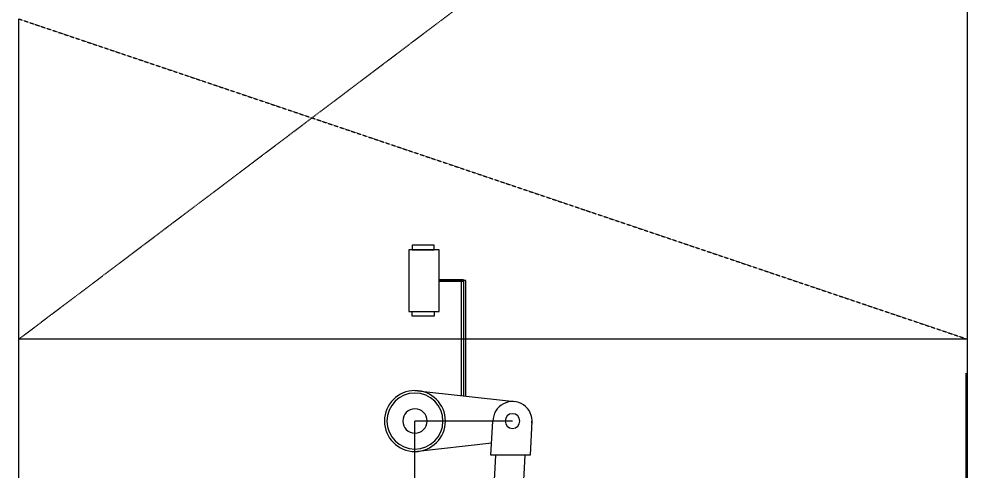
# Model space of a CAD drawing. Header units: inches. Extents: x 23291 to 181956, y 9161 to 51408.
# Drawn here: x 44886 to 49163, y 33317 to 35357 of the extents above; entities that cross this region are included whole.
import ezdxf

# ---------------------------------------------------------------- set-up
doc = ezdxf.new("R2010")
doc.units = ezdxf.units.IN
doc.header["$MEASUREMENT"] = 0
doc.linetypes.add('DASHEDX2', pattern=[1.5, 1, -0.5])
for name, color, linetype in [('bulkhead', 1, 'Continuous'), ('PDF9_Geometry', 7, 'Continuous'), ('PDF9_Solid Fills', 7, 'Continuous'), ('wl 2', 3, 'Continuous')]:
    doc.layers.add(name, color=color, linetype=linetype)
doc.layers.add('Deck', color=165, linetype='Continuous', lineweight=40)

# ---------------------------------------------------------------- blocks, each defined once
blk = doc.blocks.new('2')
at = {"layer": 'PDF9_Geometry', "lineweight": 25}
for p, q in [((28.8033, 33.7864), (28.6786, 33.7864)), ((28.6786, 33.7864), (28.6786, 33.5332)), ((28.7823, 33.8057), (28.6917, 33.8057)), ((28.6917, 33.8057), (28.6917, 33.7864)), ((28.6917, 33.7864), (28.7823, 33.7864)), ((28.7823, 33.7864), (28.7823, 33.8057)), ((28.8033, 33.5332), (28.8033, 33.7864)), ((28.9023, 33.6634), (28.8033, 33.6634)), ((28.9034, 33.6598), (28.8033, 33.6598)), ((28.9023, 33.6564), (28.8033, 33.6564)), ((28.8948, 33.1872), (28.8948, 33.6598)), ((28.9034, 33.1862), (28.9034, 33.6598)), ((28.9127, 33.6598), (28.9034, 33.6598)), ((28.9127, 33.1852), (28.9127, 33.6598)), ((28.6786, 33.5332), (28.8033, 33.5332)), ((28.6917, 33.5138), (28.6917, 33.5332)), ((28.6917, 33.5332), (28.7823, 33.5332)), ((28.7823, 33.5138), (28.6917, 33.5138)), ((28.7823, 33.5332), (28.7823, 33.5138)), ((28.7032, 33.2086), (29.1122, 33.1631)), ((29.1033, 33.0836), (28.7032, 33.0836)), ((29.0152, 32.9435), (29.0234, 33.0836)), ((29.1833, 33.0836), (29.1753, 32.9435)), ((29.1828, 33.0744), (29.1833, 33.0836)), ((28.7032, 32.9586), (29.0181, 32.9936)), ((28.9714, 31.8245), (29.0354, 32.9435)), ((29.0234, 32.9435), (29.0152, 32.9435)), ((29.0354, 32.9435), (29.0234, 32.9435)), ((29.1753, 32.9435), (29.0274, 32.9435)), ((29.0914, 31.8245), (29.1554, 32.9435))]:
    blk.add_line(p, q, dxfattribs=at)
blk.add_ellipse((29.1035, 33.0972), major_axis=(0.0735, 0), ratio=0.901599, start_param=0.910002, end_param=2.105012, dxfattribs=at)
for points in [[(28.7033, 33.2086), (28.6343, 33.2086), (28.5783, 33.1526), (28.5783, 33.0835)], [(28.8283, 33.0835), (28.8283, 33.1526), (28.7724, 33.2086), (28.7033, 33.2086)], [(28.7033, 33.1986), (28.6398, 33.1986), (28.5883, 33.1471), (28.5883, 33.0835)], [(28.8184, 33.0835), (28.8184, 33.1471), (28.7669, 33.1986), (28.7033, 33.1986)], [(28.7033, 33.1335), (28.6757, 33.1335), (28.6534, 33.1111), (28.6534, 33.0835)], [(28.7533, 33.0835), (28.7533, 33.1111), (28.7309, 33.1335), (28.7033, 33.1335)], [(29.0661, 33.1542), (29.0398, 33.1404), (29.0234, 33.1132), (29.0234, 33.0835)], [(29.183, 33.0744), (29.1864, 33.1039), (29.1731, 33.1328), (29.1486, 33.1495)], [(29.1035, 33.1136), (29.0869, 33.1136), (29.0734, 33.1001), (29.0734, 33.0835)], [(29.1335, 33.0835), (29.1335, 33.1001), (29.12, 33.1136), (29.1035, 33.1136)], [(28.5783, 33.0835), (28.5783, 33.0144), (28.6343, 32.9584), (28.7033, 32.9584)], [(28.5883, 33.0835), (28.5883, 33.0199), (28.6398, 32.9684), (28.7033, 32.9684)], [(28.6534, 33.0835), (28.6534, 33.0559), (28.6757, 33.0335), (28.7033, 33.0335)], [(28.7033, 32.9684), (28.7669, 32.9684), (28.8184, 33.0199), (28.8184, 33.0835)], [(28.7033, 32.9584), (28.7724, 32.9584), (28.8283, 33.0144), (28.8283, 33.0835)], [(28.7033, 33.0335), (28.7309, 33.0335), (28.7533, 33.0559), (28.7533, 33.0835)], [(29.0734, 33.0835), (29.0734, 33.0669), (29.0869, 33.0535), (29.1035, 33.0535)], [(29.1035, 33.0535), (29.12, 33.0535), (29.1335, 33.0669), (29.1335, 33.0835)]]:
    blk.add_open_spline(points, degree=3, dxfattribs=at)
at = {"layer": 'PDF9_Solid Fills', "transparency": 33554559}
blk.add_solid([(28.7034, 33.3204), (28.7032, 33.3204), (28.7032, 33.3204)], dxfattribs=at)
at = {"layer": 'wl 2', "color": 253, "linetype": 'ByBlock', "true_color": 0x9898cc}
blk.add_line((28.7032, 30.1153), (28.7032, 33.0836), dxfattribs=at)

msp = doc.modelspace()

# ---------------------------------------------------------------- linework, layer by layer
for p, q in [((44886.5, 31910), (44886.5, 35357.4)), ((49163.1, 33912.7), (44886.5, 33912.7))]:
    msp.add_line(p, q)
at = {"layer": 'bulkhead', "linetype": 'ByBlock'}
msp.add_line((49163.1, 37142.8), (49163.1, 26676.9), dxfattribs=at)
at = {"layer": 'Deck'}
msp.add_line((49159.5, 33758.4), (49159.5, 30062.2), dxfattribs=at)
at = {"layer": 'wl 2', "linetype": 'DASHEDX2'}
for p, q in [((44886.5, 33912.7), (49163.1, 37142.8)), ((44886.5, 35357.4), (49163.1, 33912.7))]:
    msp.add_line(p, q, dxfattribs=at)

# ---------------------------------------------------------------- block references
at = {"xscale": 1100, "yscale": 1100, "zscale": 1100}
msp.add_blockref('2', (15099, -2849.4), dxfattribs=at)

doc.saveas('drawing.dxf')
